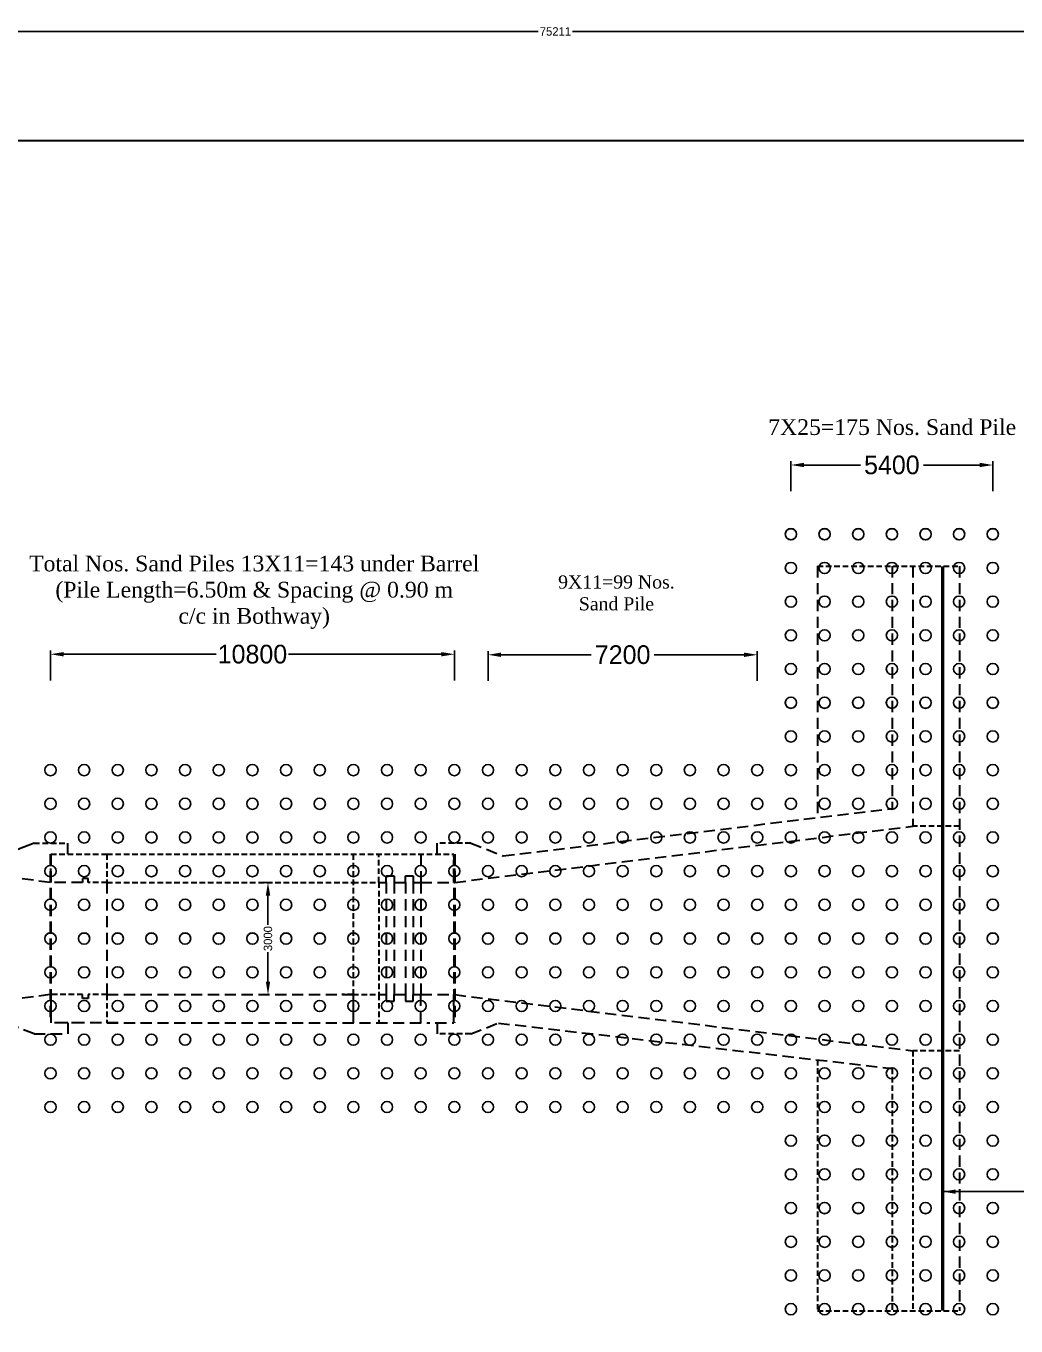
# Model space of a CAD drawing. Extents: x -1206532 to 786809, y -4288605 to 172932.
# Drawn here: x 320749 to 347225, y -4246702 to -4211957 of the extents above; entities that cross this region are included whole.
import ezdxf

# ---------------------------------------------------------------- set-up
doc = ezdxf.new("R2010")
doc.units = 0
doc.header["$LTSCALE"] = 300
doc.header["$MEASUREMENT"] = 0
doc.linetypes.add('DASHED', pattern=[0.75, 0.5, -0.25])
doc.layers.get('0').update_dxf_attribs({"linetype": 'CONTINUOUS'})
doc.layers.get('DEFPOINTS').update_dxf_attribs({"linetype": 'CONTINUOUS'})
doc.layers.add('LINE', color=7, linetype='CONTINUOUS')
doc.layers.add('Other line', color=7, linetype='CONTINUOUS', lineweight=15)
doc.dimstyles.new('3', dxfattribs={"dimtxt": 225, "dimasz": 350, "dimexe": 100, "dimexo": 25, "dimgap": 9, "dimtad": 0, "dimdec": 0, "dimzin": 0, "dimdsep": 46, "dimtxsty": 'Standard', "dimcen": 0, "dimclrd": 5, "dimclre": 6, "dimclrt": 1, "dimadec": 0, "dimazin": 0, "dimtfac": 1, "dimtdec": 0, "dimtofl": 0, "dimtmove": 2, "dimatfit": 3, "dimfxl": 1, "dimtolj": 1, "dimtzin": 0, "dimarcsym": 0})

# ---------------------------------------------------------------- blocks, each defined once
blk = doc.blocks.new('*D615')
at = {"layer": 'DEFPOINTS', "color": 0, "lineweight": 30}
for p in [(332205, -4228748), (321405, -4229928), (332205, -4229928)]:
    blk.add_point(p, dxfattribs=at)
at = {"layer": 'Other line', "color": 0, "linetype": 'ByBlock', "lineweight": -2}
for p, q in [((321405, -4229448), (321405, -4228648)), ((332205, -4229448), (332205, -4228648))]:
    blk.add_line(p, q, dxfattribs=at)
at = {"layer": 'Other line', "linetype": 'ByBlock', "lineweight": -2}
for p, q in [((321755, -4228748), (325837, -4228748)), ((331855, -4228748), (327772, -4228748))]:
    blk.add_line(p, q, dxfattribs=at)
at = {"layer": 'Other line', "lineweight": 30}
for points in [[(321755, -4228689), (321755, -4228806), (321405, -4228748)], [(331855, -4228689), (331855, -4228806), (332205, -4228748)]]:
    blk.add_solid(points, dxfattribs=at)
at = {"layer": 'Other line', "color": 0, "lineweight": 30, "insert": (326805, -4228748), "char_height": 500, "attachment_point": 5}
blk.add_mtext('\\A1;10800', dxfattribs=at)
blk = doc.blocks.new('*D616')
at = {"layer": 'DEFPOINTS', "color": 0, "lineweight": 30}
for p in [(340305, -4228762), (333105, -4229928), (340305, -4229928)]:
    blk.add_point(p, dxfattribs=at)
at = {"layer": 'Other line', "color": 0, "linetype": 'ByBlock', "lineweight": -2}
for p, q in [((333105, -4229462), (333105, -4228662)), ((340305, -4229462), (340305, -4228662))]:
    blk.add_line(p, q, dxfattribs=at)
at = {"layer": 'Other line', "linetype": 'ByBlock', "lineweight": -2}
for p, q in [((333455, -4228762), (335862, -4228762)), ((339955, -4228762), (337547, -4228762))]:
    blk.add_line(p, q, dxfattribs=at)
at = {"layer": 'Other line', "lineweight": 30}
for points in [[(333455, -4228703), (333455, -4228820), (333105, -4228762)], [(339955, -4228703), (339955, -4228820), (340305, -4228762)]]:
    blk.add_solid(points, dxfattribs=at)
at = {"layer": 'Other line', "color": 0, "lineweight": 30, "insert": (336705, -4228762), "char_height": 500, "attachment_point": 5}
blk.add_mtext('\\A1;7200', dxfattribs=at)
blk = doc.blocks.new('*D617')
at = {"layer": 'DEFPOINTS', "color": 0, "lineweight": 30}
for p in [(346605, -4223690), (341205, -4224681), (346605, -4224681)]:
    blk.add_point(p, dxfattribs=at)
at = {"layer": 'Other line', "color": 0, "linetype": 'ByBlock', "lineweight": -2}
for p, q in [((341205, -4224390), (341205, -4223590)), ((346605, -4224390), (346605, -4223590))]:
    blk.add_line(p, q, dxfattribs=at)
at = {"layer": 'Other line', "linetype": 'ByBlock', "lineweight": -2}
for p, q in [((341555, -4223690), (343062, -4223690)), ((346255, -4223690), (344747, -4223690))]:
    blk.add_line(p, q, dxfattribs=at)
at = {"layer": 'Other line', "lineweight": 30}
for points in [[(341555, -4223631), (341555, -4223748), (341205, -4223690)], [(346255, -4223631), (346255, -4223748), (346605, -4223690)]]:
    blk.add_solid(points, dxfattribs=at)
at = {"layer": 'Other line', "color": 0, "lineweight": 30, "insert": (343905, -4223690), "char_height": 500, "attachment_point": 5}
blk.add_mtext('\\A1;5400', dxfattribs=at)
blk = doc.blocks.new('*D618')
at = {"layer": 'DEFPOINTS', "color": 0, "lineweight": 30}
for p in [(372514, -4212104), (297303, -4215021), (372514, -4215021)]:
    blk.add_point(p, dxfattribs=at)
at = {"layer": 'LINE', "color": 6, "lineweight": -2}
for p, q in [((297303, -4214996), (297303, -4212004)), ((372514, -4214996), (372514, -4212004))]:
    blk.add_line(p, q, dxfattribs=at)
at = {"layer": 'LINE', "color": 5, "lineweight": -2}
for p, q in [((297653, -4212104), (334449, -4212104)), ((372164, -4212104), (335367, -4212104))]:
    blk.add_line(p, q, dxfattribs=at)
at = {"layer": 'LINE', "color": 5, "lineweight": 30}
for points in [[(297653, -4212046), (297653, -4212163), (297303, -4212104)], [(372164, -4212046), (372164, -4212163), (372514, -4212104)]]:
    blk.add_solid(points, dxfattribs=at)
at = {"layer": 'LINE', "color": 1, "lineweight": 30, "insert": (334908, -4212104), "char_height": 225, "attachment_point": 5}
blk.add_mtext('\\A1;75211', dxfattribs=at)
blk = doc.blocks.new('*D847')
at = {"layer": 'DEFPOINTS', "color": 0, "lineweight": 30}
for p in [(327221, -4234848), (327221, -4237848), (327221, -4237848)]:
    blk.add_point(p, dxfattribs=at)
at = {"layer": 'Other line', "color": 0, "linetype": 'ByBlock', "lineweight": -2}
for p, q in [((327221, -4234848), (327121, -4234848)), ((327221, -4237848), (327121, -4237848))]:
    blk.add_line(p, q, dxfattribs=at)
at = {"layer": 'Other line', "linetype": 'ByBlock', "lineweight": -2}
for p, q in [((327221, -4235198), (327221, -4235983)), ((327221, -4237498), (327221, -4236714))]:
    blk.add_line(p, q, dxfattribs=at)
at = {"layer": 'Other line', "lineweight": 30}
for points in [[(327163, -4235198), (327280, -4235198), (327221, -4234848)], [(327163, -4237498), (327280, -4237498), (327221, -4237848)]]:
    blk.add_solid(points, dxfattribs=at)
at = {"layer": 'Other line', "color": 0, "lineweight": 30, "insert": (327221, -4236348), "char_height": 225, "attachment_point": 5, "rotation": 90}
blk.add_mtext('\\A1;3000', dxfattribs=at)

msp = doc.modelspace()

# ---------------------------------------------------------------- linework, layer by layer
at = {"linetype": 'ByBlock', "lineweight": 30}
msp.add_lwpolyline([(297302.984, -4268205.216), (297302.984, -4215020.567), (372513.599, -4215020.567), (372513.599, -4268205.216), (297302.984, -4268205.216)], close=True, dxfattribs=at)
at = {"layer": 'LINE', "color": 0, "linetype": 'DASHED', "ltscale": 2, "const_width": 85}
msp.add_lwpolyline([(345264.828, -4246294.975), (345264.828, -4226394.975)], dxfattribs=at)
at = {"layer": 'LINE'}
for centre in [(341204.828, -4225538.304), (341204.828, -4225541.639), (342104.828, -4225538.304), (342104.828, -4225538.304), (342104.828, -4225541.639), (342104.828, -4225541.639), (343004.828, -4225538.304), (343004.828, -4225538.304), (343004.828, -4225541.639), (343004.828, -4225541.639), (343904.828, -4225538.304), (343904.828, -4225538.304), (343904.828, -4225541.639), (343904.828, -4225541.639), (344804.828, -4225538.304), (344804.828, -4225538.304), (344804.828, -4225541.639), (344804.828, -4225541.639), (345704.828, -4225538.304), (345704.828, -4225541.639), (346604.828, -4225538.304), (346604.828, -4225538.304), (346604.828, -4225541.639), (346604.828, -4225541.639), (341204.828, -4226441.639), (342104.828, -4226441.639), (342104.828, -4226441.639), (343004.828, -4226441.639), (343004.828, -4226441.639), (343904.828, -4226441.639), (343904.828, -4226441.639), (344804.828, -4226441.639), (344804.828, -4226441.639), (345704.828, -4226441.639), (346604.828, -4226441.639), (346604.828, -4226441.639), (341204.828, -4227341.639), (342104.828, -4227341.639), (342104.828, -4227341.639), (343004.828, -4227341.639), (343004.828, -4227341.639), (343904.828, -4227341.639), (343904.828, -4227341.639), (344804.828, -4227341.639), (344804.828, -4227341.639), (345704.828, -4227341.639), (346604.828, -4227341.639), (346604.828, -4227341.639), (341204.828, -4228241.639), (342104.828, -4228241.639), (342104.828, -4228241.639), (343004.828, -4228241.639), (343004.828, -4228241.639), (343904.828, -4228241.639), (343904.828, -4228241.639), (344804.828, -4228241.639), (344804.828, -4228241.639), (345704.828, -4228241.639), (346604.828, -4228241.639), (346604.828, -4228241.639), (341204.828, -4229141.639), (342104.828, -4229141.639), (342104.828, -4229141.639), (343004.828, -4229141.639), (343004.828, -4229141.639), (343904.828, -4229141.639), (343904.828, -4229141.639), (344804.828, -4229141.639), (344804.828, -4229141.639), (345704.828, -4229141.639), (346604.828, -4229141.639), (346604.828, -4229141.639), (341204.828, -4230041.639), (341204.828, -4230044.975), (342104.828, -4230041.639), (342104.828, -4230041.639), (342104.828, -4230044.975), (342104.828, -4230044.975), (343004.828, -4230041.639), (343004.828, -4230041.639), (343004.828, -4230044.975), (343004.828, -4230044.975), (343904.828, -4230041.639), (343904.828, -4230041.639), (343904.828, -4230044.975), (343904.828, -4230044.975), (344804.828, -4230041.639), (344804.828, -4230041.639), (344804.828, -4230044.975), (344804.828, -4230044.975), (345704.828, -4230041.639), (345704.828, -4230044.975), (346604.828, -4230041.639), (346604.828, -4230041.639), (346604.828, -4230044.975), (346604.828, -4230044.975), (341204.828, -4230944.975), (342104.828, -4230944.975), (342104.828, -4230944.975), (343004.828, -4230944.975), (343004.828, -4230944.975), (343904.828, -4230944.975), (343904.828, -4230944.975), (344804.828, -4230944.975), (344804.828, -4230944.975), (345704.828, -4230944.975), (346604.828, -4230944.975), (346604.828, -4230944.975), (321404.828, -4231844.975), (321404.828, -4231844.975), (322304.828, -4231844.975), (323204.828, -4231844.975), (324104.828, -4231844.975), (324104.828, -4231844.975), (325004.828, -4231844.975), (325004.828, -4231844.975), (325904.828, -4231844.975), (325904.828, -4231844.975), (326804.828, -4231844.975), (326804.828, -4231844.975), (327704.828, -4231844.975), (328604.828, -4231844.975), (328604.828, -4231844.975), (329504.828, -4231844.975), (329504.828, -4231844.975), (330404.828, -4231844.975), (330404.828, -4231844.975), (331304.828, -4231844.975), (331304.828, -4231844.975), (332204.828, -4231844.975), (333104.828, -4231844.975), (333104.828, -4231844.975), (334004.828, -4231844.975), (334004.828, -4231844.975), (334904.828, -4231844.975), (334904.828, -4231844.975), (335804.828, -4231844.975), (335804.828, -4231844.975), (336704.828, -4231844.975), (337604.828, -4231844.975), (337604.828, -4231844.975), (338504.828, -4231844.975), (338504.828, -4231844.975), (339404.828, -4231844.975), (339404.828, -4231844.975), (340304.828, -4231844.975), (340304.828, -4231844.975), (341204.828, -4231844.975), (342104.828, -4231844.975), (342104.828, -4231844.975), (343004.828, -4231844.975), (343004.828, -4231844.975), (343904.828, -4231844.975), (343904.828, -4231844.975), (344804.828, -4231844.975), (344804.828, -4231844.975), (345704.828, -4231844.975), (346604.828, -4231844.975), (346604.828, -4231844.975), (321404.828, -4232744.975), (321404.828, -4232744.975), (322304.828, -4232744.975), (323204.828, -4232744.975), (324104.828, -4232744.975), (324104.828, -4232744.975), (325004.828, -4232744.975), (325004.828, -4232744.975), (325904.828, -4232744.975), (325904.828, -4232744.975), (326804.828, -4232744.975), (326804.828, -4232744.975), (327704.828, -4232744.975), (328604.828, -4232744.975), (328604.828, -4232744.975), (329504.828, -4232744.975), (329504.828, -4232744.975), (330404.828, -4232744.975), (330404.828, -4232744.975), (331304.828, -4232744.975), (331304.828, -4232744.975), (332204.828, -4232744.975), (333104.828, -4232744.975), (333104.828, -4232744.975), (334004.828, -4232744.975), (334004.828, -4232744.975), (334904.828, -4232744.975), (334904.828, -4232744.975), (335804.828, -4232744.975), (335804.828, -4232744.975), (336704.828, -4232744.975), (337604.828, -4232744.975), (337604.828, -4232744.975), (338504.828, -4232744.975), (338504.828, -4232744.975), (339404.828, -4232744.975), (339404.828, -4232744.975), (340304.828, -4232744.975), (340304.828, -4232744.975), (341204.828, -4232744.975), (342104.828, -4232744.975), (342104.828, -4232744.975), (343004.828, -4232744.975), (343004.828, -4232744.975), (343904.828, -4232744.975), (343904.828, -4232744.975), (344804.828, -4232744.975), (344804.828, -4232744.975), (345704.828, -4232744.975), (346604.828, -4232744.975), (346604.828, -4232744.975), (321404.828, -4233644.975), (321404.828, -4233644.975), (322304.828, -4233644.975), (323204.828, -4233644.975), (324104.828, -4233644.975), (324104.828, -4233644.975), (325004.828, -4233644.975), (325004.828, -4233644.975), (325904.828, -4233644.975), (325904.828, -4233644.975), (326804.828, -4233644.975), (326804.828, -4233644.975), (327704.828, -4233644.975), (328604.828, -4233644.975), (328604.828, -4233644.975), (329504.828, -4233644.975), (329504.828, -4233644.975), (330404.828, -4233644.975), (330404.828, -4233644.975), (331304.828, -4233644.975), (331304.828, -4233644.975), (332204.828, -4233644.975), (333104.828, -4233644.975), (333104.828, -4233644.975), (334004.828, -4233644.975), (334004.828, -4233644.975), (334904.828, -4233644.975), (334904.828, -4233644.975), (335804.828, -4233644.975), (335804.828, -4233644.975), (336704.828, -4233644.975), (337604.828, -4233644.975), (337604.828, -4233644.975), (338504.828, -4233644.975), (338504.828, -4233644.975), (339404.828, -4233644.975), (339404.828, -4233644.975), (340304.828, -4233644.975), (340304.828, -4233644.975), (341204.828, -4233644.975), (342104.828, -4233644.975), (342104.828, -4233644.975), (343004.828, -4233644.975), (343004.828, -4233644.975), (343904.828, -4233644.975), (343904.828, -4233644.975), (344804.828, -4233644.975), (344804.828, -4233644.975), (345704.828, -4233644.975), (346604.828, -4233644.975), (346604.828, -4233644.975), (321404.828, -4234544.975), (321404.828, -4234544.975), (322304.828, -4234544.975), (323204.828, -4234544.975), (324104.828, -4234544.975), (324104.828, -4234544.975), (325004.828, -4234544.975), (325004.828, -4234544.975), (325904.828, -4234544.975), (325904.828, -4234544.975), (326804.828, -4234544.975), (326804.828, -4234544.975), (327704.828, -4234544.975), (328604.828, -4234544.975), (328604.828, -4234544.975), (329504.828, -4234544.975), (329504.828, -4234544.975), (330404.828, -4234544.975), (330404.828, -4234544.975), (331304.828, -4234544.975), (331304.828, -4234544.975), (332204.828, -4234544.975), (333104.828, -4234544.975), (333104.828, -4234544.975), (334004.828, -4234544.975), (334004.828, -4234544.975), (334904.828, -4234544.975), (334904.828, -4234544.975), (335804.828, -4234544.975), (335804.828, -4234544.975), (336704.828, -4234544.975), (337604.828, -4234544.975), (337604.828, -4234544.975), (338504.828, -4234544.975), (338504.828, -4234544.975), (339404.828, -4234544.975), (339404.828, -4234544.975), (340304.828, -4234544.975), (340304.828, -4234544.975), (341204.828, -4234544.975), (342104.828, -4234544.975), (342104.828, -4234544.975), (343004.828, -4234544.975), (343004.828, -4234544.975), (343904.828, -4234544.975), (343904.828, -4234544.975), (344804.828, -4234544.975), (344804.828, -4234544.975), (345704.828, -4234544.975), (346604.828, -4234544.975), (346604.828, -4234544.975), (321404.828, -4235444.975), (321404.828, -4235444.975), (322304.828, -4235444.975), (323204.828, -4235444.975), (324104.828, -4235444.975), (324104.828, -4235444.975), (325004.828, -4235444.975), (325004.828, -4235444.975), (325904.828, -4235444.975), (325904.828, -4235444.975), (326804.828, -4235444.975), (326804.828, -4235444.975), (327704.828, -4235444.975), (328604.828, -4235444.975), (328604.828, -4235444.975), (329504.828, -4235444.975), (329504.828, -4235444.975), (330404.828, -4235444.975), (330404.828, -4235444.975), (331304.828, -4235444.975), (331304.828, -4235444.975), (332204.828, -4235444.975), (333104.828, -4235444.975), (333104.828, -4235444.975), (334004.828, -4235444.975), (334004.828, -4235444.975), (334904.828, -4235444.975), (334904.828, -4235444.975), (335804.828, -4235444.975), (335804.828, -4235444.975), (336704.828, -4235444.975), (337604.828, -4235444.975), (337604.828, -4235444.975), (338504.828, -4235444.975), (338504.828, -4235444.975), (339404.828, -4235444.975), (339404.828, -4235444.975), (340304.828, -4235444.975), (340304.828, -4235444.975), (341204.828, -4235444.975), (342104.828, -4235444.975), (342104.828, -4235444.975), (343004.828, -4235444.975), (343004.828, -4235444.975), (343904.828, -4235444.975), (343904.828, -4235444.975), (344804.828, -4235444.975), (344804.828, -4235444.975), (345704.828, -4235444.975), (346604.828, -4235444.975), (346604.828, -4235444.975), (321404.828, -4236344.975), (321404.828, -4236344.975), (321404.828, -4236348.311), (321404.828, -4236348.311), (322304.828, -4236344.975), (322304.828, -4236348.311), (323204.828, -4236344.975), (323204.828, -4236348.311), (324104.828, -4236344.975), (324104.828, -4236344.975), (324104.828, -4236348.311), (324104.828, -4236348.311), (325004.828, -4236344.975), (325004.828, -4236344.975), (325004.828, -4236348.311), (325004.828, -4236348.311), (325904.828, -4236344.975), (325904.828, -4236344.975), (325904.828, -4236348.311), (325904.828, -4236348.311), (326804.828, -4236344.975), (326804.828, -4236344.975), (326804.828, -4236348.311), (326804.828, -4236348.311), (327704.828, -4236344.975), (327704.828, -4236348.311), (328604.828, -4236344.975), (328604.828, -4236344.975), (328604.828, -4236348.311), (328604.828, -4236348.311), (329504.828, -4236344.975), (329504.828, -4236344.975), (329504.828, -4236348.311), (329504.828, -4236348.311), (330404.828, -4236344.975), (330404.828, -4236344.975), (330404.828, -4236348.311), (330404.828, -4236348.311), (331304.828, -4236344.975), (331304.828, -4236344.975), (331304.828, -4236348.311), (331304.828, -4236348.311), (332204.828, -4236344.975), (332204.828, -4236348.311), (333104.828, -4236344.975), (333104.828, -4236344.975), (333104.828, -4236348.311), (333104.828, -4236348.311), (334004.828, -4236344.975), (334004.828, -4236344.975), (334004.828, -4236348.311), (334004.828, -4236348.311), (334904.828, -4236344.975), (334904.828, -4236344.975), (334904.828, -4236348.311), (334904.828, -4236348.311), (335804.828, -4236344.975), (335804.828, -4236344.975), (335804.828, -4236348.311), (335804.828, -4236348.311), (336704.828, -4236344.975), (336704.828, -4236348.311), (337604.828, -4236344.975), (337604.828, -4236344.975), (337604.828, -4236348.311), (337604.828, -4236348.311), (338504.828, -4236344.975), (338504.828, -4236344.975), (338504.828, -4236348.311), (338504.828, -4236348.311), (339404.828, -4236344.975), (339404.828, -4236344.975), (339404.828, -4236348.311), (339404.828, -4236348.311), (340304.828, -4236344.975), (340304.828, -4236344.975), (340304.828, -4236348.311), (340304.828, -4236348.311), (341204.828, -4236344.975), (341204.828, -4236348.311), (342104.828, -4236344.975), (342104.828, -4236344.975), (342104.828, -4236348.311), (342104.828, -4236348.311), (343004.828, -4236344.975), (343004.828, -4236344.975), (343004.828, -4236348.311), (343004.828, -4236348.311), (343904.828, -4236344.975), (343904.828, -4236344.975), (343904.828, -4236348.311), (343904.828, -4236348.311), (344804.828, -4236344.975), (344804.828, -4236344.975), (344804.828, -4236348.311), (344804.828, -4236348.311), (345704.828, -4236344.975), (345704.828, -4236348.311), (346604.828, -4236344.975), (346604.828, -4236344.975), (346604.828, -4236348.311), (346604.828, -4236348.311), (321404.828, -4237248.311), (321404.828, -4237248.311), (322304.828, -4237248.311), (323204.828, -4237248.311), (324104.828, -4237248.311), (324104.828, -4237248.311), (325004.828, -4237248.311), (325004.828, -4237248.311), (325904.828, -4237248.311), (325904.828, -4237248.311), (326804.828, -4237248.311), (326804.828, -4237248.311), (327704.828, -4237248.311), (328604.828, -4237248.311), (328604.828, -4237248.311), (329504.828, -4237248.311), (329504.828, -4237248.311), (330404.828, -4237248.311), (330404.828, -4237248.311), (331304.828, -4237248.311), (331304.828, -4237248.311), (332204.828, -4237248.311), (333104.828, -4237248.311), (333104.828, -4237248.311), (334004.828, -4237248.311), (334004.828, -4237248.311), (334904.828, -4237248.311), (334904.828, -4237248.311), (335804.828, -4237248.311), (335804.828, -4237248.311), (336704.828, -4237248.311), (337604.828, -4237248.311), (337604.828, -4237248.311), (338504.828, -4237248.311), (338504.828, -4237248.311), (339404.828, -4237248.311), (339404.828, -4237248.311), (340304.828, -4237248.311), (340304.828, -4237248.311), (341204.828, -4237248.311), (342104.828, -4237248.311), (342104.828, -4237248.311), (343004.828, -4237248.311), (343004.828, -4237248.311), (343904.828, -4237248.311), (343904.828, -4237248.311), (344804.828, -4237248.311), (344804.828, -4237248.311), (345704.828, -4237248.311), (346604.828, -4237248.311), (346604.828, -4237248.311), (321404.828, -4238148.311), (321404.828, -4238148.311), (322304.828, -4238148.311), (323204.828, -4238148.311), (324104.828, -4238148.311), (324104.828, -4238148.311), (325004.828, -4238148.311), (325004.828, -4238148.311), (325904.828, -4238148.311), (325904.828, -4238148.311), (326804.828, -4238148.311), (326804.828, -4238148.311), (327704.828, -4238148.311), (328604.828, -4238148.311), (328604.828, -4238148.311), (329504.828, -4238148.311), (329504.828, -4238148.311), (330404.828, -4238148.311), (330404.828, -4238148.311), (331304.828, -4238148.311), (331304.828, -4238148.311), (332204.828, -4238148.311), (333104.828, -4238148.311), (333104.828, -4238148.311), (334004.828, -4238148.311), (334004.828, -4238148.311), (334904.828, -4238148.311), (334904.828, -4238148.311), (335804.828, -4238148.311), (335804.828, -4238148.311), (336704.828, -4238148.311), (337604.828, -4238148.311), (337604.828, -4238148.311), (338504.828, -4238148.311), (338504.828, -4238148.311), (339404.828, -4238148.311), (339404.828, -4238148.311), (340304.828, -4238148.311), (340304.828, -4238148.311), (341204.828, -4238148.311), (342104.828, -4238148.311), (342104.828, -4238148.311), (343004.828, -4238148.311), (343004.828, -4238148.311), (343904.828, -4238148.311), (343904.828, -4238148.311), (344804.828, -4238148.311), (344804.828, -4238148.311), (345704.828, -4238148.311), (346604.828, -4238148.311), (346604.828, -4238148.311), (321404.828, -4239048.311), (321404.828, -4239048.311), (322304.828, -4239048.311), (323204.828, -4239048.311), (324104.828, -4239048.311), (324104.828, -4239048.311), (325004.828, -4239048.311), (325004.828, -4239048.311), (325904.828, -4239048.311), (325904.828, -4239048.311), (326804.828, -4239048.311), (326804.828, -4239048.311), (327704.828, -4239048.311), (328604.828, -4239048.311), (328604.828, -4239048.311), (329504.828, -4239048.311), (329504.828, -4239048.311), (330404.828, -4239048.311), (330404.828, -4239048.311), (331304.828, -4239048.311), (331304.828, -4239048.311), (332204.828, -4239048.311), (333104.828, -4239048.311), (333104.828, -4239048.311), (334004.828, -4239048.311), (334004.828, -4239048.311), (334904.828, -4239048.311), (334904.828, -4239048.311), (335804.828, -4239048.311), (335804.828, -4239048.311), (336704.828, -4239048.311), (337604.828, -4239048.311), (337604.828, -4239048.311), (338504.828, -4239048.311), (338504.828, -4239048.311), (339404.828, -4239048.311), (339404.828, -4239048.311), (340304.828, -4239048.311), (340304.828, -4239048.311), (341204.828, -4239048.311), (342104.828, -4239048.311), (342104.828, -4239048.311), (343004.828, -4239048.311), (343004.828, -4239048.311), (343904.828, -4239048.311), (343904.828, -4239048.311), (344804.828, -4239048.311), (344804.828, -4239048.311), (345704.828, -4239048.311), (346604.828, -4239048.311), (346604.828, -4239048.311), (321404.828, -4239948.311), (321404.828, -4239948.311), (322304.828, -4239948.311), (323204.828, -4239948.311), (324104.828, -4239948.311), (324104.828, -4239948.311), (325004.828, -4239948.311), (325004.828, -4239948.311), (325904.828, -4239948.311), (325904.828, -4239948.311), (326804.828, -4239948.311), (326804.828, -4239948.311), (327704.828, -4239948.311), (328604.828, -4239948.311), (328604.828, -4239948.311), (329504.828, -4239948.311), (329504.828, -4239948.311), (330404.828, -4239948.311), (330404.828, -4239948.311), (331304.828, -4239948.311), (331304.828, -4239948.311), (332204.828, -4239948.311), (333104.828, -4239948.311), (333104.828, -4239948.311), (334004.828, -4239948.311), (334004.828, -4239948.311), (334904.828, -4239948.311), (334904.828, -4239948.311), (335804.828, -4239948.311), (335804.828, -4239948.311), (336704.828, -4239948.311), (337604.828, -4239948.311), (337604.828, -4239948.311), (338504.828, -4239948.311), (338504.828, -4239948.311), (339404.828, -4239948.311), (339404.828, -4239948.311), (340304.828, -4239948.311), (340304.828, -4239948.311), (341204.828, -4239948.311), (342104.828, -4239948.311), (342104.828, -4239948.311), (343004.828, -4239948.311), (343004.828, -4239948.311), (343904.828, -4239948.311), (343904.828, -4239948.311), (344804.828, -4239948.311), (344804.828, -4239948.311), (345704.828, -4239948.311), (346604.828, -4239948.311), (346604.828, -4239948.311), (321404.828, -4240848.311), (321404.828, -4240848.311), (322304.828, -4240848.311), (323204.828, -4240848.311), (324104.828, -4240848.311), (324104.828, -4240848.311), (325004.828, -4240848.311), (325004.828, -4240848.311), (325904.828, -4240848.311), (325904.828, -4240848.311), (326804.828, -4240848.311), (326804.828, -4240848.311), (327704.828, -4240848.311), (328604.828, -4240848.311), (328604.828, -4240848.311), (329504.828, -4240848.311), (329504.828, -4240848.311), (330404.828, -4240848.311), (330404.828, -4240848.311), (331304.828, -4240848.311), (331304.828, -4240848.311), (332204.828, -4240848.311), (333104.828, -4240848.311), (333104.828, -4240848.311), (334004.828, -4240848.311), (334004.828, -4240848.311), (334904.828, -4240848.311), (334904.828, -4240848.311), (335804.828, -4240848.311), (335804.828, -4240848.311), (336704.828, -4240848.311), (337604.828, -4240848.311), (337604.828, -4240848.311), (338504.828, -4240848.311), (338504.828, -4240848.311), (339404.828, -4240848.311), (339404.828, -4240848.311), (340304.828, -4240848.311), (340304.828, -4240848.311), (341204.828, -4240848.311), (342104.828, -4240848.311), (342104.828, -4240848.311), (343004.828, -4240848.311), (343004.828, -4240848.311), (343904.828, -4240848.311), (343904.828, -4240848.311), (344804.828, -4240848.311), (344804.828, -4240848.311), (345704.828, -4240848.311), (346604.828, -4240848.311), (346604.828, -4240848.311), (341204.828, -4241748.311), (342104.828, -4241748.311), (342104.828, -4241748.311), (343004.828, -4241748.311), (343004.828, -4241748.311), (343904.828, -4241748.311), (343904.828, -4241748.311), (344804.828, -4241748.311), (344804.828, -4241748.311), (345704.828, -4241748.311), (346604.828, -4241748.311), (346604.828, -4241748.311), (341204.828, -4242648.311), (342104.828, -4242648.311), (342104.828, -4242648.311), (343004.828, -4242648.311), (343004.828, -4242648.311), (343904.828, -4242648.311), (343904.828, -4242648.311), (344804.828, -4242648.311), (344804.828, -4242648.311), (345704.828, -4242648.311), (346604.828, -4242648.311), (346604.828, -4242648.311), (341204.828, -4243548.311), (341204.828, -4243551.646), (342104.828, -4243548.311), (342104.828, -4243548.311), (342104.828, -4243551.646), (342104.828, -4243551.646), (343004.828, -4243548.311), (343004.828, -4243548.311), (343004.828, -4243551.646), (343004.828, -4243551.646), (343904.828, -4243548.311), (343904.828, -4243548.311), (343904.828, -4243551.646), (343904.828, -4243551.646), (344804.828, -4243548.311), (344804.828, -4243548.311), (344804.828, -4243551.646), (344804.828, -4243551.646), (345704.828, -4243548.311), (345704.828, -4243551.646), (346604.828, -4243548.311), (346604.828, -4243548.311), (346604.828, -4243551.646), (346604.828, -4243551.646), (341204.828, -4244451.646), (342104.828, -4244451.646), (342104.828, -4244451.646), (343004.828, -4244451.646), (343004.828, -4244451.646), (343904.828, -4244451.646), (343904.828, -4244451.646), (344804.828, -4244451.646), (344804.828, -4244451.646), (345704.828, -4244451.646), (346604.828, -4244451.646), (346604.828, -4244451.646), (341204.828, -4245351.646), (342104.828, -4245351.646), (342104.828, -4245351.646), (343004.828, -4245351.646), (343004.828, -4245351.646), (343904.828, -4245351.646), (343904.828, -4245351.646), (344804.828, -4245351.646), (344804.828, -4245351.646), (345704.828, -4245351.646), (346604.828, -4245351.646), (346604.828, -4245351.646), (341204.828, -4246251.646), (342104.828, -4246251.646), (342104.828, -4246251.646), (343004.828, -4246251.646), (343004.828, -4246251.646), (343904.828, -4246251.646), (343904.828, -4246251.646), (344804.828, -4246251.646), (344804.828, -4246251.646), (345704.828, -4246251.646), (346604.828, -4246251.646), (346604.828, -4246251.646)]:
    msp.add_circle(centre, 150, dxfattribs=at)
at = {"layer": 'Other line', "color": 0, "linetype": 'DASHED', "lineweight": 30, "ltscale": 2}
for p, q in [((341914.828, -4226394.975), (341914.828, -4233113.734)), ((343914.828, -4226394.975), (343914.828, -4232870.179)), ((344464.828, -4226394.975), (344464.828, -4233344.975)), ((345714.828, -4226394.975), (345714.828, -4246294.975)), ((333513.285, -4234136.852), (343914.828, -4232870.179)), ((321394.828, -4234844.975), (309144.828, -4233344.975)), ((332214.828, -4234844.975), (344464.828, -4233344.975)), ((332644.828, -4233794.975), (333513.285, -4234136.852)), ((321394.828, -4234095), (321394.828, -4238589)), ((321414.828, -4234094.975), (321414.828, -4238594.975)), ((331304.828, -4234094.975), (331304.828, -4234844.975)), ((332194.828, -4234094.975), (332194.828, -4238594.975)), ((332214.828, -4234094), (332214.828, -4238597)), ((330384.828, -4234844.975), (330384.828, -4234669.975)), ((330594.828, -4234669.975), (330594.828, -4234844.975)), ((330894.828, -4234844.975), (330894.828, -4234669.975)), ((331104.828, -4234669.975), (331104.828, -4234844.975)), ((322264.828, -4234844.975), (321414.828, -4234844.975)), ((322914.828, -4234844.975), (322914.828, -4237844.975)), ((330184.828, -4234844.975), (330384.828, -4234844.975)), ((330384.828, -4234844.975), (330384.828, -4237844.975)), ((330594.828, -4234844.975), (330894.828, -4234844.975)), ((330594.828, -4234844.975), (330594.828, -4237844.975)), ((330894.828, -4234844.975), (330894.828, -4237844.975)), ((331104.828, -4234844.975), (331304.828, -4234844.975)), ((331104.828, -4234844.975), (331104.828, -4237844.975)), ((331304.828, -4234844.975), (332194.828, -4234844.975)), ((331304.828, -4234844.975), (331304.828, -4237844.975)), ((321394.828, -4237845.578), (309144.828, -4239344.975)), ((321414.828, -4237844.975), (321414.828, -4238594.975)), ((322914.828, -4237844.975), (329494.828, -4237844.975)), ((330184.828, -4237844.975), (330384.828, -4237844.975)), ((330384.828, -4237844.975), (330384.828, -4238019.975)), ((330594.828, -4238019.975), (330594.828, -4237844.975)), ((330594.828, -4237844.975), (330894.828, -4237844.975)), ((330894.828, -4237844.975), (330894.828, -4238019.975)), ((331104.828, -4238019.975), (331104.828, -4237844.975)), ((331104.828, -4237844.975), (331304.828, -4237844.975)), ((331304.828, -4238594.975), (331304.828, -4237844.975)), ((331304.828, -4237844.975), (332194.828, -4237844.975)), ((332194.828, -4238594.975), (332194.828, -4237844.975)), ((332214.828, -4237845.578), (344464.828, -4239344.975)), ((320964.828, -4238894.975), (320227.436, -4238604.693)), ((323214.828, -4238594.975), (321414.828, -4238594.975)), ((322264.828, -4238594.975), (321414.828, -4238594.975)), ((321864.828, -4238594.975), (321864.828, -4238894.975)), ((322914.828, -4238594.975), (331544.828, -4238594.975)), ((331694.828, -4238594.975), (332194.828, -4238594.975)), ((331744.828, -4238594.975), (331744.828, -4238894.975)), ((332644.828, -4238894.975), (333382.219, -4238604.693)), ((333382.219, -4238604.693), (343914.828, -4239819.771)), ((320964.828, -4238894.975), (321864.828, -4238894.975))]:
    msp.add_line(p, q, dxfattribs=at)
at = {"layer": 'Other line', "color": 0, "linetype": 'DASHED', "lineweight": 30}
for p, q in [((341914.828, -4226394.975), (345714.828, -4226394.975)), ((345714.828, -4233344.975), (344464.828, -4233344.975)), ((320964.828, -4233794.975), (321864.828, -4233794.975)), ((332644.828, -4233794.975), (331744.828, -4233794.975)), ((321414.828, -4234094.975), (322914.828, -4234094.975)), ((321414.828, -4234844.975), (321414.828, -4234094.975)), ((322914.828, -4234094.975), (322914.828, -4234844.975)), ((322914.828, -4234094.975), (329494.828, -4234094.975)), ((322914.828, -4234094.975), (332194.828, -4234094.975)), ((329494.828, -4234094.975), (329494.828, -4237844.975)), ((330184.828, -4234844.975), (330184.828, -4234094.975)), ((332194.828, -4234844.975), (332194.828, -4234094.975)), ((332214.828, -4234844.975), (332214.828, -4234294.975)), ((322914.828, -4234844.975), (322414.828, -4234844.975)), ((322914.828, -4234844.975), (329494.828, -4234844.975)), ((329494.828, -4234844.975), (330184.828, -4234844.975)), ((330184.828, -4234844.975), (330184.828, -4237844.975)), ((322264.828, -4237844.975), (321414.828, -4237844.975)), ((322914.828, -4237844.975), (322414.828, -4237844.975)), ((322914.828, -4237844.975), (322914.828, -4238594.975)), ((329494.828, -4237844.975), (329194.828, -4237844.975)), ((329494.828, -4237844.975), (330184.828, -4237844.975)), ((330184.828, -4237844.975), (330184.828, -4238594.975)), ((332644.828, -4238894.975), (331744.828, -4238894.975)), ((344464.828, -4239344.975), (344464.828, -4246294.975)), ((345714.828, -4239344.975), (344464.828, -4239344.975)), ((341914.828, -4239589.044), (341914.828, -4246294.975)), ((343914.828, -4239819.771), (343914.828, -4246294.975)), ((341914.828, -4246294.975), (345714.828, -4246294.975))]:
    msp.add_line(p, q, dxfattribs=at)
at = {"layer": 'Other line', "color": 0, "lineweight": 30}
for p, q in [((320964.828, -4233794.975), (320096.371, -4234136.852)), ((321864.828, -4234094.975), (321864.828, -4233794.975)), ((331744.828, -4234094.975), (331744.828, -4233794.975)), ((330384.828, -4234669.975), (330594.828, -4234669.975)), ((330894.828, -4234669.975), (331104.828, -4234669.975)), ((322414.828, -4234744.975), (322264.828, -4234744.975)), ((322264.828, -4234744.975), (322264.828, -4234844.975)), ((322414.828, -4234844.975), (322414.828, -4234744.975)), ((332194.828, -4234844.975), (332214.828, -4234844.975)), ((322264.828, -4237944.975), (322264.828, -4237844.975)), ((322414.828, -4237944.975), (322264.828, -4237944.975)), ((322414.828, -4237844.975), (322414.828, -4237944.975)), ((329494.828, -4237844.975), (329494.828, -4238594.975)), ((330384.828, -4238019.975), (330594.828, -4238019.975)), ((330894.828, -4238019.975), (331104.828, -4238019.975))]:
    msp.add_line(p, q, dxfattribs=at)

# ---------------------------------------------------------------- texts
at = {"layer": 'LINE', "lineweight": 30, "attachment_point": 5}
for s, insert, char_height in [('\\A1;{\\fTimes New Roman|b0|i0|c0|p18;7X25=175 Nos. Sand Pile}', (343913.998, -4222681.425), 420), ('\\A1;{\\fTimes New Roman|b0|i0|c0|p18;Total Nos. Sand Piles 13X11=143 under Barrel\\P(Pile Length=6.50m & Spacing @ 0.90 m \\Pc/c in Bothway)}', (326851.849, -4227091.55), 420), ('\\A1;{\\fTimes New Roman|b0|i0|c0|p18;9X11=99 Nos. \\PSand Pile}', (336539.248, -4227110.843), 350)]:
    msp.add_mtext(s, dxfattribs=dict(at, insert=insert, char_height=char_height))

# ---------------------------------------------------------------- dimensions: what is measured, and where the dimension line sits
at = {"layer": 'LINE', "lineweight": 30}
dim = msp.add_linear_dim(base=(372513.599, -4212104.416), p1=(297302.984, -4215020.567), p2=(372513.599, -4215020.567), dimstyle='3', override={"dimfxl": 0.12}, dxfattribs=at)
dim.commit()
dim.dimension.update_dxf_attribs({"geometry": '*D618', "text_midpoint": (334908.292, -4212104.416)})
at = {"layer": 'Other line', "color": 0, "lineweight": 30}
for base, p1, p2, picture, middle in [((346604.828, -4223689.725), (341204.828, -4224681.402), (346604.828, -4224681.402), '*D617', (343904.828, -4223689.725)), ((332204.828, -4228747.508), (321404.828, -4229928.043), (332204.828, -4229928.043), '*D615', (326804.828, -4228747.508)), ((340304.828, -4228761.718), (333104.828, -4229928.043), (340304.828, -4229928.043), '*D616', (336704.828, -4228761.718))]:
    dim = msp.add_linear_dim(base=base, p1=p1, p2=p2, dimstyle='3', override={"dimtxt": 500, "dimclrd": 256, "dimclre": 0, "dimclrt": 0, "dimfxl": 700, "dimfxlon": 1}, dxfattribs=at)
    dim.commit()
    dim.dimension.update_dxf_attribs({"geometry": picture, "text_midpoint": middle})
dim = msp.add_linear_dim(base=(327221.312, -4237848.311), p1=(327221.312, -4234848.311), p2=(327221.312, -4237848.311), angle=90, dimstyle='3', override={"dimclrd": 256, "dimclre": 0, "dimclrt": 0, "dimfxl": 700, "dimfxlon": 1}, dxfattribs=at)
dim.commit()
dim.dimension.update_dxf_attribs({"geometry": '*D847', "text_midpoint": (327221.312, -4236348.311)})

# ---------------------------------------------------------------- leaders
at = {"layer": 'LINE'}
msp.add_leader([(345264.828, -4243110.708), (347505.281, -4243110.708), (347505.281, -4242730.828)], dimstyle='3', override={"dimgap": 9, "dimtad": 0, "dimfxl": 700}, dxfattribs=at)

doc.saveas('drawing.dxf')
